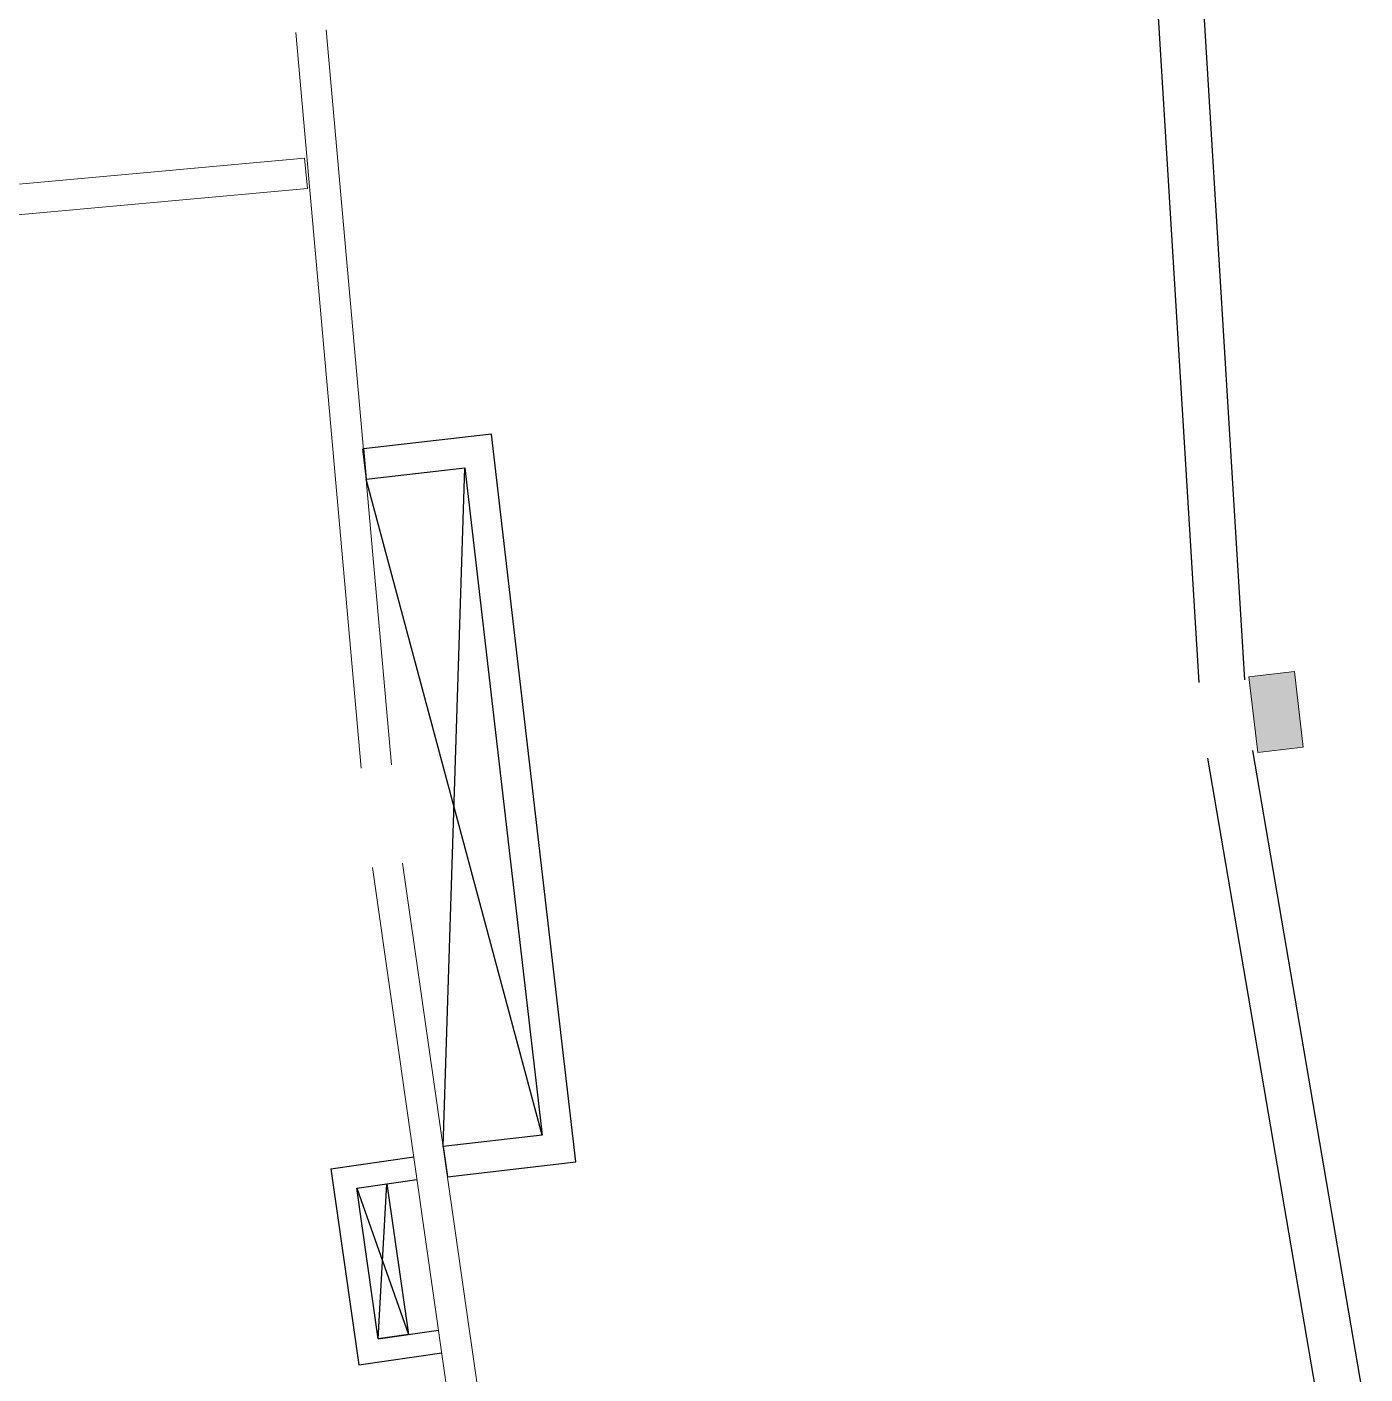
# Model space of a CAD drawing. Header units: centimetres. Extents: x 139057 to 200038, y 34824 to 80516.
# Drawn here: x 164628 to 165506, y 51698 to 52582 of the extents above; entities that cross this region are included whole.
import ezdxf

# ---------------------------------------------------------------- set-up
doc = ezdxf.new("R2010")
doc.units = ezdxf.units.CM
doc.header["$LTSCALE"] = 100
doc.layers.add('410_STRUTTURE_001-AM_0', color=7, linetype='Continuous', lineweight=0)
doc.layers.add('430_TAVOLATI_001-AM_0', color=3, linetype='Continuous', lineweight=0)
for name, color, linetype in [('A-CAVEDI', 1, 'Continuous'), ('A-GRAFICA', 253, 'Continuous'), ('A-MCLS3-15', 50, 'Continuous'), ('A-MCLS5-30', 2, 'Continuous')]:
    doc.layers.add(name, color=color, linetype=linetype)
doc.layers.add('MECHP1N50$0$A-HTCH-OTLN', color=1, linetype='Continuous', plot=False)

msp = doc.modelspace()

# ---------------------------------------------------------------- hatches: boundary and pattern name
at = {"layer": '410_STRUTTURE_001-AM_0'}
msp.add_hatch(color=256, dxfattribs=at).paths.add_polyline_path([(165435.77, 52105.93), (165430.01, 52155.6), (165459.82, 52159.05), (165465.63, 52109.39)])

# ---------------------------------------------------------------- linework, layer by layer
at = {"layer": '410_STRUTTURE_001-AM_0', "elevation": 0}
msp.add_lwpolyline([(165435.77, 52105.93), (165430.01, 52155.6), (165459.82, 52159.05), (165465.63, 52109.39)], close=True, dxfattribs=at)
at = {"layer": '430_TAVOLATI_001-AM_0'}
for p, q in [((164867.05, 52097.87, 0), (164824.15, 52580.3, 0)), ((164847.17, 52095.62, 0), (164804.23, 52578.53, 0)), ((164932.69, 52314.97, 0), (164848.61, 52305.23, 0)), ((164988.05, 51837.1, 0), (164932.69, 52314.97, 0)), ((164850.38, 52285.3, 0), (164848.08, 52305.16, 0)), ((164915.13, 52292.8, 0), (164850.38, 52285.3, 0)), ((164965.88, 51854.66, 0), (164915.13, 52292.8, 0)), ((164943.32, 51550.3, 0), (164874.34, 52033.28, 0)), ((164923.76, 51545.86, 0), (164854.54, 52030.45, 0)), ((164965.88, 51854.66, 0), (164900.93, 51847.14, 0)), ((164903.76, 51827.33, 0), (164900.93, 51847.14, 0)), ((164988.05, 51837.1, 0), (164903.76, 51827.33, 0))]:
    msp.add_line(p, q, dxfattribs=at)
at = {"layer": '430_TAVOLATI_001-AM_0', "elevation": 0}
msp.add_lwpolyline([(164255.68, 52445.79), (164259.1, 52403.11), (164279.17, 52404.73), (164277.4, 52427.68), (164811.82, 52476.13), (164810.02, 52496.05), (164468.33, 52465.07)], dxfattribs=at)
at = {"layer": 'A-CAVEDI', "elevation": 0}
msp.add_lwpolyline([(164864.01, 51822.73), (164878.15, 51723.73), (164858.35, 51720.91), (164844.21, 51819.9)], close=True, dxfattribs=at)
at = {"layer": 'A-GRAFICA'}
for p, q in [((164900.93, 51847.14, 0), (164915.13, 52292.8, 0)), ((164965.88, 51854.66, 0), (164850.38, 52285.3, 0)), ((164844.21, 51819.9, 0), (164878.15, 51723.73, 0)), ((164858.35, 51720.91, 0), (164864.01, 51822.73, 0))]:
    msp.add_line(p, q, dxfattribs=at)
at = {"layer": 'A-MCLS3-15'}
for p, q in [((164827.24, 51832.63, 0), (164881.69, 51840.41, 0)), ((164827.24, 51832.63, 0), (164845.62, 51703.93, 0)), ((164844.21, 51819.9, 0), (164883.81, 51825.56, 0)), ((164858.35, 51720.91, 0), (164844.21, 51819.9, 0)), ((164845.62, 51703.93, 0), (164900.07, 51711.71, 0))]:
    msp.add_line(p, q, dxfattribs=at)
at = {"layer": 'A-MCLS3-15', "elevation": 0}
msp.add_lwpolyline([(164858.35, 51720.91), (164897.95, 51726.56)], dxfattribs=at)
at = {"layer": 'A-MCLS5-30'}
for p, q in [((165397.3, 52151.86, 0), (165370.71, 52588.79, 0)), ((165427.25, 52153.68, 0), (165400.65, 52590.61, 0)), ((165476.63, 51670.67, 0), (165402.91, 52102.17, 0)), ((165506.21, 51675.73, 0), (165432.48, 52107.22, 0))]:
    msp.add_line(p, q, dxfattribs=at)
at = {"layer": 'MECHP1N50$0$A-HTCH-OTLN', "elevation": 0}
msp.add_lwpolyline([(164988.05, 51837.1), (164932.69, 52314.97), (164848.62, 52305.23), (164850.38, 52285.3), (164915.13, 52292.8), (164965.88, 51854.66), (164900.93, 51847.14), (164903.76, 51827.33), (164988.05, 51837.1)], dxfattribs=at)

doc.saveas('drawing.dxf')
